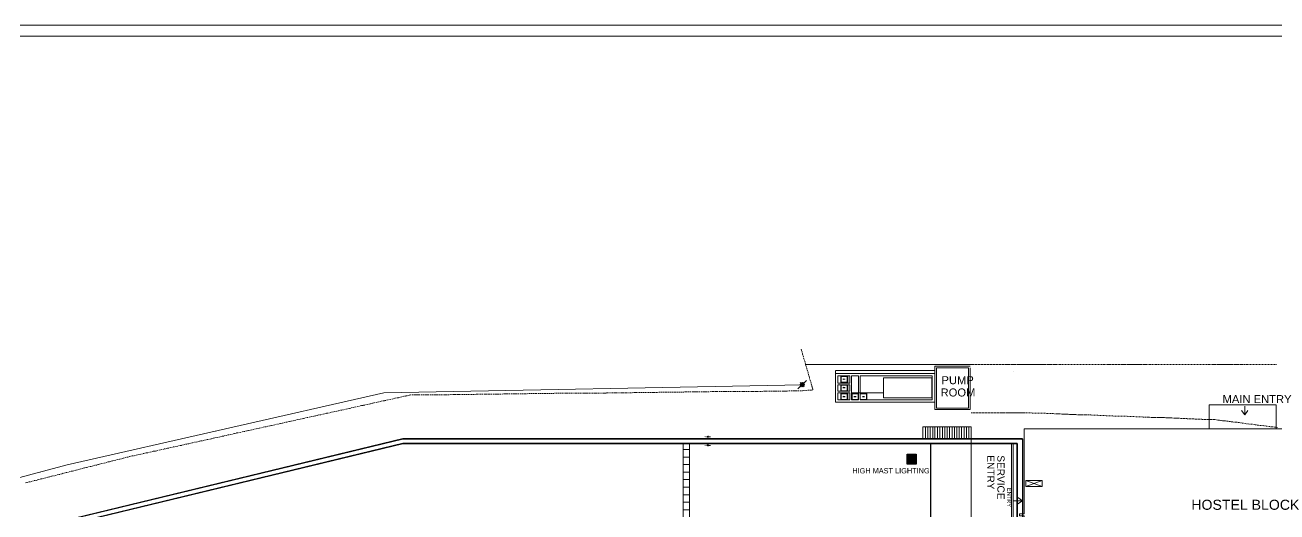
# Model space of a CAD drawing. Header units: inches. Extents: x 1969 to 240164, y 1364 to 46451.
# Drawn here: x 156676 to 172269, y 31028 to 37094 of the extents above; entities that cross this region are included whole.
import ezdxf

# ---------------------------------------------------------------- set-up
doc = ezdxf.new("R2010")
doc.units = ezdxf.units.IN
doc.header["$MEASUREMENT"] = 0
for name, color, linetype in [('PDF_0', 7, 'Continuous'), ('PDF_BH-WASTE', 7, 'Continuous'), ('PDF_BH_Soil', 7, 'Continuous'), ('PDF_BH_Waste', 7, 'Continuous'), ('PDF_BOUNDARY', 7, 'Continuous'), ('PDF_Lines', 7, 'Continuous'), ('PDF_References', 7, 'Continuous'), ('PDF_ROAD', 7, 'Continuous'), ('PDF_Symbols', 7, 'Continuous'), ('PDF_TEX', 7, 'Continuous'), ('PDF_TEXT', 7, 'Continuous'), ('PDF_TEXT2', 7, 'Continuous'), ('PDF_Wall', 7, 'Continuous')]:
    doc.layers.add(name, color=color, linetype=linetype)
doc.styles.add('PDF ArialMT', font='arial.ttf')
doc.styles.add('PDF Swiss721BT-LightExtended', font='arial.ttf')

msp = doc.modelspace()

# ---------------------------------------------------------------- hatches: boundary and pattern name
at = {"true_color": 0xf1eb1f}
h = msp.add_hatch(color=2, dxfattribs=at)
h.dxf.hatch_style = 1
h.paths.add_polyline_path([(167775, 31750), (167663, 31750), (167663, 31625), (167775, 31625)])

# ---------------------------------------------------------------- linework, layer by layer
msp.add_line((167959, 25252), (167959, 31886))
msp.add_lwpolyline([(167663, 31750), (167775, 31750), (167775, 31625), (167663, 31625)], close=True)
at = {"layer": 'PDF_0', "lineweight": 0}
for points in [[(166769, 32755), (166769, 32789)], [(166773, 32789), (167386, 32789)], [(168007, 32755), (168007, 32789), (167390, 32789)], [(167390, 32789), (167390, 32789)], [(168447, 32844), (168007, 32844), (168007, 32823), (168007, 32322), (168007, 32305), (168447, 32305), (168447, 32823)], [(168027, 32322), (168426, 32322), (168027, 32322), (168027, 32823), (168426, 32823), (168426, 32322)], [(168460, 32864), (168477, 32864)], [(168481, 32864), (168494, 32864)], [(168501, 32864), (168515, 32864)], [(168518, 32864), (168532, 32864)], [(168539, 32864), (168552, 32864)], [(168556, 32864), (168569, 32864)], [(168576, 32864), (168590, 32864)], [(168593, 32864), (168607, 32864)], [(168614, 32864), (168627, 32864)], [(168631, 32864), (168644, 32864)], [(168651, 32864), (168665, 32864)], [(168668, 32864), (168682, 32864)], [(168689, 32864), (168702, 32864)], [(168706, 32864), (168719, 32864)], [(168726, 32864), (168740, 32864)], [(168743, 32864), (168757, 32864)], [(168764, 32864), (168777, 32864)], [(168781, 32864), (168794, 32864)], [(168801, 32864), (168815, 32864)], [(168818, 32864), (168832, 32864)], [(168839, 32864), (168852, 32864)], [(168856, 32864), (168869, 32864)], [(168876, 32864), (168890, 32864)], [(168893, 32864), (168907, 32864)], [(168914, 32864), (168927, 32864)], [(168931, 32864), (168944, 32864)], [(168951, 32864), (168965, 32864)], [(168968, 32864), (168982, 32864)], [(168989, 32864), (169002, 32864)], [(168992, 32775), (168992, 32775)], [(169006, 32864), (169019, 32864)], [(169026, 32864), (169040, 32864)], [(169043, 32864), (169057, 32864)], [(169063, 32864), (169077, 32864)], [(169081, 32864), (169094, 32864)], [(169101, 32864), (169115, 32864)], [(169118, 32864), (169132, 32864)], [(169138, 32864), (169152, 32864)], [(169156, 32864), (169169, 32864)], [(169176, 32864), (169190, 32864)], [(169196, 32864), (169207, 32864)], [(169213, 32864), (169227, 32864)], [(169234, 32864), (169244, 32864)], [(169251, 32864), (169265, 32864)], [(169271, 32864), (169282, 32864)], [(169288, 32864), (169302, 32864)], [(169309, 32864), (169319, 32864)], [(169326, 32864), (169340, 32864)], [(169346, 32864), (169357, 32864)], [(169363, 32864), (169377, 32864)], [(169384, 32864), (169394, 32864)], [(169401, 32864), (169415, 32864)], [(169421, 32864), (169432, 32864)], [(169438, 32864), (169452, 32864)], [(169459, 32864), (169469, 32864)], [(169476, 32864), (169490, 32864)], [(169496, 32864), (169507, 32864)], [(169513, 32864), (169527, 32864)], [(169534, 32864), (169544, 32864)], [(169551, 32864), (169565, 32864)], [(169571, 32864), (169582, 32864)], [(169588, 32864), (169602, 32864)], [(169609, 32864), (169619, 32864)], [(169626, 32864), (169640, 32864)], [(169646, 32864), (169657, 32864)], [(169663, 32864), (169677, 32864)], [(169684, 32864), (169694, 32864)], [(169701, 32864), (169715, 32864)], [(169721, 32864), (169732, 32864)], [(169738, 32864), (169752, 32864)], [(169759, 32864), (169769, 32864)], [(169776, 32864), (169790, 32864)], [(169796, 32864), (169807, 32864)], [(169813, 32864), (169827, 32864)], [(169834, 32864), (169844, 32864)], [(169851, 32864), (169865, 32864)], [(169871, 32864), (169882, 32864)], [(169888, 32864), (169902, 32864)], [(169909, 32864), (169919, 32864)], [(169926, 32864), (169940, 32864)], [(169946, 32864), (169957, 32864)], [(169963, 32864), (169977, 32864)], [(169984, 32864), (169994, 32864)], [(170001, 32864), (170015, 32864)], [(170021, 32864), (170032, 32864)], [(170038, 32864), (170052, 32864)], [(170059, 32864), (170069, 32864)], [(170076, 32864), (170090, 32864)], [(170096, 32864), (170107, 32864)], [(170113, 32864), (170127, 32864)], [(170134, 32864), (170144, 32864)], [(170151, 32864), (170165, 32864)], [(170171, 32864), (170182, 32864)], [(170188, 32864), (170202, 32864)], [(170209, 32864), (170219, 32864)], [(170226, 32864), (170239, 32864)], [(170246, 32864), (170257, 32864)], [(170263, 32864), (170277, 32864)], [(170284, 32864), (170294, 32864)], [(170301, 32864), (170314, 32864)], [(170321, 32864), (170332, 32864)], [(170338, 32864), (170352, 32864)], [(170359, 32864), (170369, 32864)], [(170376, 32864), (170389, 32864)], [(170396, 32864), (170407, 32864)], [(170413, 32864), (170427, 32864)], [(170434, 32864), (170444, 32864)], [(170451, 32864), (170464, 32864)], [(170471, 32864), (170482, 32864)], [(170488, 32864), (170502, 32864)], [(170509, 32864), (170519, 32864)], [(170526, 32864), (170539, 32864)], [(170546, 32864), (170557, 32864)], [(170563, 32864), (170577, 32864)], [(170584, 32864), (170594, 32864)], [(170601, 32864), (170614, 32864)], [(170621, 32864), (170632, 32864)], [(170638, 32864), (170652, 32864)], [(170659, 32864), (170669, 32864)], [(170676, 32864), (170689, 32864)], [(170696, 32864), (170706, 32864)], [(170713, 32864), (170727, 32864)], [(170734, 32864), (170744, 32864)], [(170751, 32864), (170764, 32864)], [(170771, 32864), (170781, 32864)], [(170788, 32864), (170802, 32864)], [(170809, 32864), (170819, 32864)], [(170826, 32864), (170839, 32864)], [(170846, 32864), (170856, 32864)], [(170863, 32864), (170877, 32864)], [(170884, 32864), (170894, 32864)], [(170901, 32864), (170914, 32864)], [(170921, 32864), (170931, 32864)], [(170938, 32864), (170952, 32864)], [(170959, 32864), (170969, 32864)], [(170976, 32864), (170989, 32864)], [(170996, 32864), (171006, 32864)], [(171013, 32864), (171027, 32864)], [(171034, 32864), (171044, 32864)], [(171051, 32864), (171064, 32864)], [(171071, 32864), (171081, 32864)], [(171088, 32864), (171102, 32864)], [(171109, 32864), (171119, 32864)], [(171126, 32864), (171139, 32864)], [(171146, 32864), (171156, 32864)], [(171163, 32864), (171177, 32864)], [(171184, 32864), (171194, 32864)], [(171201, 32864), (171214, 32864)], [(171221, 32864), (171231, 32864)], [(171238, 32864), (171252, 32864)], [(171259, 32864), (171269, 32864)], [(171276, 32864), (171289, 32864)], [(171296, 32864), (171306, 32864)], [(171313, 32864), (171327, 32864)], [(171334, 32864), (171344, 32864)], [(171351, 32864), (171364, 32864)], [(171371, 32864), (171381, 32864)], [(171388, 32864), (171402, 32864)], [(171409, 32864), (171419, 32864)], [(171426, 32864), (171439, 32864)], [(171446, 32864), (171456, 32864)], [(171463, 32864), (171477, 32864)], [(171484, 32864), (171494, 32864)], [(171501, 32864), (171514, 32864)], [(171521, 32864), (171531, 32864)], [(171538, 32864), (171552, 32864)], [(171559, 32864), (171569, 32864)], [(171576, 32864), (171589, 32864)], [(171596, 32864), (171606, 32864)], [(171613, 32864), (171627, 32864)], [(171634, 32864), (171644, 32864)], [(171651, 32864), (171664, 32864)], [(171671, 32864), (171681, 32864)], [(171688, 32864), (171702, 32864)], [(171709, 32864), (171719, 32864)], [(171726, 32864), (171739, 32864)], [(171746, 32864), (171756, 32864)], [(171763, 32864), (171777, 32864)], [(171784, 32864), (171794, 32864)], [(171801, 32864), (171814, 32864)], [(171821, 32864), (171831, 32864)], [(171838, 32864), (171852, 32864)], [(171859, 32864), (171869, 32864)], [(171876, 32864), (171889, 32864)], [(171896, 32864), (171906, 32864)], [(171913, 32864), (171927, 32864)], [(171934, 32864), (171944, 32864)], [(171951, 32864), (171964, 32864)], [(171971, 32864), (171981, 32864)], [(171988, 32864), (172002, 32864)], [(172009, 32864), (172019, 32864)], [(172026, 32864), (172039, 32864)], [(172046, 32864), (172056, 32864)], [(172063, 32864), (172077, 32864)], [(172084, 32864), (172094, 32864)], [(172101, 32864), (172114, 32864)], [(172121, 32864), (172131, 32864)], [(172138, 32864), (172152, 32864)], [(172159, 32864), (172169, 32864)], [(172176, 32864), (172189, 32864)], [(172196, 32864), (172206, 32864)], [(172213, 32864), (172227, 32864)], [(172234, 32864), (172244, 32864)], [(172251, 32864), (172264, 32864)], [(166923, 32533), (166923, 32612), (166838, 32612), (166838, 32533)], [(166841, 32714), (166916, 32714), (166916, 32646), (166841, 32646), (166841, 32714), (166841, 32646)], [(166841, 32608), (166916, 32608), (166916, 32537), (166841, 32537), (166841, 32608), (166841, 32537)], [(166868, 32677), (166868, 32687), (166872, 32680), (166879, 32687), (166879, 32677)], [(166882, 32677), (166882, 32687)], [(166882, 32683), (166889, 32683)], [(166889, 32687), (166889, 32677)], [(168007, 32424), (168007, 32724)], [(166841, 32499), (166916, 32499), (166916, 32428), (166841, 32428), (166841, 32499), (166841, 32428)], [(166868, 32571), (166868, 32581), (166872, 32574), (166879, 32581), (166879, 32571)], [(166868, 32458), (166868, 32472), (166872, 32462), (166879, 32472), (166879, 32458)], [(166882, 32571), (166882, 32581)], [(166882, 32574), (166889, 32574)], [(166882, 32458), (166882, 32472)], [(166882, 32465), (166889, 32465)], [(166889, 32581), (166889, 32571)], [(166889, 32472), (166889, 32458)], [(167369, 32513), (166971, 32513)], [(166977, 32499), (167052, 32499), (167052, 32428), (166977, 32428), (166977, 32499), (166977, 32428)], [(167005, 32458), (167005, 32472), (167008, 32462), (167011, 32472), (167011, 32458)], [(167015, 32458), (167015, 32472)], [(167015, 32465), (167025, 32465)], [(167025, 32472), (167025, 32458)], [(167161, 32424), (167161, 32503), (167076, 32503), (167076, 32424)], [(167080, 32499), (167155, 32499), (167155, 32428), (167080, 32428), (167080, 32499), (167080, 32428)], [(167110, 32458), (167110, 32472), (167114, 32462), (167117, 32472), (167117, 32458)], [(167121, 32458), (167121, 32472)], [(167121, 32465), (167127, 32465)], [(167127, 32472), (167127, 32458)], [(167056, 32424), (166971, 32424)], [(171426, 32063), (171426, 32363), (172261, 32363), (172261, 32063)], [(168474, 32264), (168460, 32264)], [(168494, 32264), (168481, 32264)], [(168511, 32264), (168498, 32264)], [(168532, 32264), (168518, 32264)], [(168549, 32264), (168535, 32264)], [(168569, 32264), (168556, 32264)], [(168586, 32264), (168573, 32264)], [(168607, 32264), (168593, 32264)], [(168624, 32264), (168610, 32264)], [(168644, 32264), (168631, 32264)], [(168661, 32264), (168648, 32264)], [(168682, 32264), (168668, 32264)], [(168699, 32264), (168685, 32264)], [(168719, 32264), (168706, 32264)], [(168736, 32264), (168723, 32264)], [(168757, 32264), (168743, 32264)], [(168774, 32264), (168760, 32264)], [(168794, 32264), (168781, 32264)], [(168811, 32264), (168798, 32264)], [(168832, 32264), (168818, 32264)], [(168849, 32264), (168835, 32264)], [(168869, 32264), (168856, 32264)], [(168886, 32264), (168873, 32264)], [(168907, 32264), (168893, 32264)], [(168924, 32264), (168910, 32264)], [(168944, 32264), (168931, 32264)], [(168961, 32264), (168948, 32264)], [(168982, 32264), (168968, 32264)], [(168999, 32264), (168985, 32264)], [(169019, 32264), (169006, 32264)], [(169036, 32264), (169023, 32264)], [(169057, 32264), (169043, 32264)], [(169074, 32264), (169060, 32264)], [(169094, 32264), (169081, 32264)], [(169111, 32264), (169098, 32264)], [(169132, 32264), (169118, 32264)], [(159049, 32036), (159045, 32036)], [(165181, 31974), (165181, 31954)], [(165184, 31978), (165184, 31954)], [(173210, 30362), (169121, 30362), (169063, 30362), (169063, 30383), (169121, 30383), (169121, 30982), (169063, 30982), (169063, 31003), (169121, 31003), (169121, 32063), (173210, 32063)], [(165181, 31869), (165181, 31848)], [(165184, 31964), (165215, 31964)], [(165184, 31872), (165184, 31848)], [(165184, 31858), (165215, 31858)], [(169023, 31886), (169019, 31886), (169019, 31879), (169023, 31879), (169023, 31886), (169023, 31879), (169026, 31879)], [(169019, 31886), (169019, 31886)], [(169019, 31879), (169019, 31879)], [(169023, 31886), (169023, 31886)], [(169023, 31879), (169023, 31879)], [(169023, 31879), (169023, 31879)], [(169026, 31876), (169026, 31876)], [(169026, 31876), (169026, 31876)], [(169029, 31886), (169029, 31886)], [(169029, 31876), (169029, 31876)], [(169029, 31876), (169029, 31872)], [(169029, 31876), (169029, 31876)], [(169036, 31869), (169036, 31872), (169029, 31872), (169029, 31869), (169036, 31869), (169029, 31869)], [(169029, 31869), (169029, 31869)], [(169029, 31869), (169029, 31869)], [(169033, 31882), (169033, 31882)], [(169033, 31882), (169033, 31882)], [(169033, 31882), (169036, 31879)], [(169033, 31882), (169033, 31882)], [(169036, 31879), (169036, 31879)], [(169036, 31872), (169036, 31872)], [(169036, 31869), (169036, 31869)], [(169036, 31869), (169036, 31869)], [(169091, 31944), (169087, 31944), (169087, 31937), (169091, 31937), (169091, 31944), (169091, 31937), (169098, 31944), (169101, 31940), (169094, 31933), (169098, 31933), (169101, 31937), (169098, 31933), (169098, 31930)], [(169087, 31944), (169087, 31944)], [(169087, 31937), (169087, 31937)], [(169091, 31944), (169091, 31944)], [(169094, 31937), (169091, 31937), (169094, 31933), (169101, 31940), (169094, 31933)], [(169091, 31937), (169091, 31937)], [(169091, 31937), (169091, 31937)], [(169094, 31937), (169094, 31937)], [(169094, 31933), (169094, 31933)], [(169094, 31933), (169094, 31933)], [(169098, 31944), (169098, 31944)], [(169098, 31933), (169098, 31933)], [(169098, 31933), (169098, 31933)], [(169104, 31927), (169104, 31930), (169098, 31930), (169098, 31927), (169104, 31927), (169098, 31927)], [(169098, 31927), (169098, 31927)], [(169098, 31927), (169098, 31927)], [(169101, 31940), (169101, 31940)], [(169101, 31940), (169101, 31940)], [(169101, 31940), (169101, 31937)], [(169101, 31940), (169101, 31940)], [(169101, 31937), (169101, 31937)], [(169104, 31930), (169104, 31930)], [(169104, 31927), (169104, 31927)], [(169104, 31927), (169104, 31927)], [(164874, 31807), (164953, 31807)], [(164874, 31712), (164953, 31712)], [(156864, 31524), (156860, 31524)], [(164874, 31620), (164953, 31620)], [(164874, 31524), (164953, 31524)], [(164874, 31432), (164953, 31432)], [(169142, 31344), (169343, 31419)], [(169142, 31419), (169343, 31344)], [(164874, 31337), (164953, 31337)], [(164874, 31242), (164953, 31242)], [(164874, 31149), (164953, 31149)], [(164874, 31054), (164953, 31054)]]:
    msp.add_lwpolyline(points, dxfattribs=at)
for points in [[(168007, 32394), (168007, 32755), (166769, 32755), (166769, 32394)], [(168007, 32789), (168007, 32789), (168007, 32789)], [(166800, 32724), (166800, 32632), (166950, 32632), (166950, 32724), (166926, 32724)], [(166950, 32533), (166950, 32612), (166800, 32612), (166800, 32533)], [(166838, 32639), (166923, 32639), (166923, 32721), (166838, 32721)], [(167056, 32424), (167056, 32724), (166971, 32724), (166971, 32424), (166971, 32503), (167056, 32503)], [(167976, 32424), (167976, 32724), (167076, 32724), (167976, 32724), (167076, 32724), (167076, 32472), (167076, 32424)], [(167369, 32697), (167969, 32697), (167969, 32448), (167369, 32448)], [(166950, 32424), (166800, 32424), (166800, 32513), (166950, 32513)], [(166838, 32424), (166923, 32424), (166923, 32503), (166838, 32503)], [(169138, 32264), (169132, 32264)], [(169159, 32264), (169145, 32264)], [(169176, 32264), (169166, 32264)], [(169196, 32264), (169183, 32264)], [(169213, 32264), (169203, 32264)], [(169234, 32261), (169220, 32261)], [(169251, 32261), (169241, 32261)], [(169271, 32261), (169258, 32261)], [(169288, 32261), (169278, 32261)], [(169309, 32261), (169295, 32261)], [(169326, 32257), (169316, 32257)], [(169346, 32257), (169333, 32257)], [(169363, 32257), (169353, 32257)], [(169384, 32257), (169370, 32257)], [(169401, 32254), (169391, 32257)], [(169421, 32254), (169408, 32254)], [(169438, 32254), (169428, 32254)], [(169459, 32254), (169445, 32254)], [(169476, 32254), (169466, 32254)], [(169496, 32251), (169483, 32254)], [(169513, 32251), (169503, 32251)], [(169534, 32251), (169520, 32251)], [(169551, 32251), (169541, 32251)], [(169571, 32251), (169558, 32251)], [(169588, 32247), (169578, 32251)], [(169609, 32247), (169595, 32247)], [(169626, 32247), (169616, 32247)], [(169646, 32247), (169633, 32247)], [(169663, 32247), (169653, 32247)], [(169684, 32244), (169670, 32247)], [(169701, 32244), (169691, 32244)], [(169721, 32244), (169708, 32244)], [(169738, 32244), (169728, 32244)], [(169759, 32244), (169745, 32244)], [(169776, 32240), (169766, 32244)], [(169796, 32240), (169783, 32240)], [(169813, 32240), (169803, 32240)], [(169834, 32240), (169820, 32240)], [(169851, 32240), (169841, 32240)], [(169871, 32237), (169858, 32240)], [(169888, 32237), (169878, 32237)], [(169909, 32237), (169895, 32237)], [(169926, 32237), (169916, 32237)], [(169946, 32237), (169933, 32237)], [(169963, 32233), (169953, 32237)], [(169984, 32233), (169970, 32233)], [(170001, 32233), (169991, 32233)], [(170021, 32233), (170008, 32233)], [(170038, 32233), (170028, 32233)], [(170059, 32230), (170045, 32230)], [(170076, 32230), (170066, 32230)], [(170096, 32230), (170083, 32230)], [(170113, 32230), (170103, 32230)], [(170134, 32230), (170120, 32230)], [(170151, 32227), (170141, 32227)], [(170171, 32227), (170158, 32227)], [(170188, 32227), (170178, 32227)], [(170209, 32227), (170195, 32227)], [(170226, 32227), (170216, 32227)], [(170246, 32223), (170233, 32223)], [(170263, 32223), (170253, 32223)], [(170284, 32223), (170270, 32223)], [(170301, 32223), (170291, 32223)], [(170321, 32223), (170308, 32223)], [(170338, 32220), (170328, 32220)], [(170359, 32220), (170345, 32220)], [(170376, 32220), (170366, 32220)], [(170396, 32220), (170383, 32220)], [(170413, 32216), (170403, 32220)], [(170434, 32216), (170420, 32216)], [(170451, 32216), (170441, 32216)], [(170471, 32216), (170458, 32216)], [(170488, 32216), (170478, 32216)], [(170509, 32213), (170495, 32216)], [(170526, 32213), (170516, 32213)], [(170546, 32213), (170533, 32213)], [(170563, 32213), (170553, 32213)], [(170584, 32213), (170570, 32213)], [(170601, 32210), (170591, 32213)], [(170621, 32210), (170608, 32210)], [(170638, 32210), (170628, 32210)], [(170659, 32210), (170645, 32210)], [(170676, 32210), (170666, 32210)], [(170696, 32206), (170683, 32210)], [(170713, 32206), (170703, 32206)], [(170734, 32206), (170720, 32206)], [(170751, 32206), (170741, 32206)], [(170771, 32206), (170758, 32206)], [(170788, 32203), (170778, 32206)], [(170809, 32203), (170795, 32203)], [(170826, 32203), (170812, 32203)], [(170846, 32203), (170833, 32203)], [(170863, 32203), (170850, 32203)], [(170884, 32199), (170870, 32203)], [(170901, 32199), (170887, 32199)], [(170921, 32199), (170908, 32199)], [(170938, 32199), (170925, 32199)], [(170959, 32199), (170945, 32199)], [(170976, 32196), (170962, 32199)], [(170996, 32196), (170983, 32196)], [(171013, 32196), (171000, 32196)], [(171034, 32196), (171020, 32196)], [(171051, 32196), (171037, 32196)], [(171071, 32193), (171058, 32196)], [(171088, 32193), (171075, 32193)], [(171109, 32193), (171095, 32193)], [(171126, 32193), (171112, 32193)], [(171146, 32193), (171133, 32193)], [(171163, 32189), (171150, 32189)], [(171184, 32189), (171170, 32189)], [(171201, 32189), (171187, 32189)], [(171221, 32189), (171208, 32189)], [(171238, 32189), (171225, 32189)], [(171259, 32186), (171245, 32186)], [(171276, 32186), (171262, 32186)], [(171296, 32186), (171283, 32186)], [(171313, 32186), (171300, 32186)], [(171334, 32186), (171320, 32186)], [(171351, 32182), (171337, 32182)], [(171371, 32182), (171358, 32182)], [(171388, 32182), (171375, 32182)], [(171409, 32182), (171395, 32182)], [(171426, 32179), (171412, 32182)], [(171446, 32179), (171433, 32179)], [(171463, 32179), (171450, 32179)], [(171484, 32179), (171470, 32179)], [(171514, 32176), (171497, 32179), (171487, 32179), (171497, 32179)], [(171531, 32172), (171521, 32176)], [(171552, 32172), (171538, 32172)], [(171569, 32169), (171555, 32172)], [(171589, 32165), (171576, 32169)], [(171606, 32165), (171593, 32165)], [(171623, 32162), (171613, 32165)], [(171644, 32158), (171630, 32162)], [(171661, 32158), (171651, 32158)], [(171681, 32155), (171668, 32155)], [(171698, 32152), (171688, 32155)], [(171719, 32152), (171705, 32152)], [(171736, 32148), (171726, 32148)], [(171756, 32145), (171743, 32148)], [(171773, 32145), (171760, 32145)], [(171794, 32141), (171780, 32141)], [(171811, 32138), (171797, 32141)], [(171828, 32138), (171818, 32138)], [(171848, 32135), (171835, 32135)], [(171865, 32131), (171855, 32135)], [(171886, 32128), (171872, 32131)], [(171903, 32128), (171893, 32128)], [(171923, 32124), (171910, 32128)], [(171940, 32121), (171930, 32124)], [(171961, 32121), (171947, 32121)], [(171978, 32118), (171968, 32121)], [(171998, 32114), (171985, 32118)], [(172015, 32114), (172002, 32114)], [(172036, 32111), (172022, 32111)], [(172053, 32107), (172039, 32111)], [(172070, 32107), (172060, 32107)], [(172090, 32104), (172077, 32104)], [(172107, 32101), (172097, 32104)], [(172128, 32101), (172114, 32101)], [(172145, 32097), (172135, 32097)], [(172165, 32094), (172152, 32097)], [(172182, 32094), (172172, 32094)], [(172203, 32090), (172189, 32090)], [(172220, 32087), (172206, 32090)], [(172240, 32083), (172227, 32087)], [(172257, 32083), (172244, 32083)], [(172275, 32080), (172264, 32083)], [(164874, 25252), (164953, 25252), (164953, 31879), (164874, 31879)], [(169029, 31876), (169026, 31876), (169033, 31882), (169029, 31886), (169026, 31879), (169026, 31876), (169033, 31882), (169026, 31876)], [(169036, 31879), (169029, 31876)], [(169343, 31344), (169142, 31344), (169142, 31419), (169343, 31419)]]:
    msp.add_lwpolyline(points, close=True, dxfattribs=at)
for centre, radius, start, end in [((169024, 31881), 5.12, 39.0055, 92.5654), ((169031, 31877), 5.1, 353.8825, 47.5687), ((169092, 31939), 5.12, 39.0055, 92.5654), ((169099, 31935), 5.1, 353.8825, 47.5687)]:
    msp.add_arc(centre, radius, start, end, dxfattribs=at)
at = {"layer": 'PDF_0', "transparency": 33554559}
for points in [[(166773, 32789), (166769, 32789), (166769, 32789)], [(165137, 31964), (165147, 31968), (165147, 31961)], [(165150, 31968), (165150, 31961), (165164, 31971)], [(165150, 31961), (165164, 31971), (165164, 31957)], [(165167, 31971), (165167, 31957), (165178, 31974)], [(165167, 31957), (165178, 31974), (165178, 31954)], [(165137, 31858), (165147, 31862), (165147, 31855)], [(165150, 31862), (165150, 31855), (165164, 31865)], [(165150, 31855), (165164, 31865), (165164, 31852)], [(165167, 31865), (165167, 31852), (165178, 31869)], [(165167, 31852), (165178, 31869), (165178, 31848)]]:
    msp.add_solid(points, dxfattribs=at)
at = {"layer": 'PDF_BH-WASTE', "lineweight": 0}
for points in [[(169023, 31886), (161380, 31886), (154853, 30305)], [(169019, 31879), (161380, 31879), (154853, 30299)], [(169029, 27519), (169029, 31869)], [(169036, 27519), (169036, 31869)]]:
    msp.add_lwpolyline(points, dxfattribs=at)
at = {"layer": 'PDF_BH_Soil', "lineweight": 0}
for points in [[(169087, 31944), (161380, 31944), (154853, 30363)], [(169087, 31937), (161380, 31937), (154853, 30357)], [(169098, 26578), (169098, 31869)], [(169104, 26578), (169104, 31927)]]:
    msp.add_lwpolyline(points, dxfattribs=at)
at = {"layer": 'PDF_BH_Waste', "lineweight": 0}
for points in [[(148371, 11732), (184240, 11732), (184240, 37094), (148371, 37094)], [(148511, 11872), (184100, 11872), (184100, 36954), (148511, 36954)]]:
    msp.add_lwpolyline(points, close=True, dxfattribs=at)
for points in [[(168460, 32864), (166398, 32864)], [(168460, 31937), (168460, 32087), (167860, 32087), (167860, 31937)], [(167891, 31937), (167891, 32087)], [(167922, 31937), (167922, 32087)], [(167952, 31937), (167952, 32087)], [(167983, 31937), (167983, 32087)], [(168010, 31937), (168010, 32087)], [(168041, 31937), (168041, 32087)], [(168072, 31937), (168072, 32087)], [(168102, 31937), (168102, 32087)], [(168133, 31937), (168133, 32087)], [(168160, 31937), (168160, 32087)], [(168191, 31937), (168191, 32087)], [(168222, 31937), (168222, 32087)], [(168252, 31937), (168252, 32087)], [(168283, 31937), (168283, 32087)], [(168310, 31937), (168310, 32087)], [(168341, 31937), (168341, 32087)], [(168372, 31937), (168372, 32087)], [(168402, 31937), (168402, 32087)], [(168433, 31937), (168433, 32087)], [(168453, 25391), (168460, 31944)], [(168460, 31937), (168460, 31937)], [(169098, 31869), (169098, 31927)]]:
    msp.add_lwpolyline(points, dxfattribs=at)
at = {"layer": 'PDF_BOUNDARY', "lineweight": 0}
msp.add_lwpolyline([(154853, 30987), (157201, 31616), (161145, 32513), (166354, 32612)], dxfattribs=at)
at = {"layer": 'PDF_Lines', "lineweight": 0}
msp.add_lwpolyline([(166330, 32612), (166377, 32612), (166354, 32639), (166354, 32588)], close=True, dxfattribs=at)
for points in [[(166330, 32612), (166354, 32639)], [(166330, 32588), (166377, 32639)], [(166330, 32639), (166381, 32588)], [(166377, 32612), (166354, 32588)]]:
    msp.add_lwpolyline(points, dxfattribs=at)
for centre, start, end in [((166344, 32615), 90.1238, 270.1239), ((166357, 32628), 0.1238, 180.1239), ((166357, 32605), 180.1238, 0.1239), ((166371, 32615), 270.1238, 90.1239)]:
    msp.add_arc(centre, 11.9, start, end, dxfattribs=at)
at = {"layer": 'PDF_References', "transparency": 33554559}
msp.add_solid([(164942, 32516), (164942, 32513), (164942, 32513)], dxfattribs=at)
at = {"layer": 'PDF_ROAD', "lineweight": 0}
msp.add_lwpolyline([(166354, 32612), (166377, 32612)], dxfattribs=at)
at = {"layer": 'PDF_Symbols', "lineweight": 0}
msp.add_lwpolyline([(166302, 32561), (166408, 32666)], dxfattribs=at)
at = {"layer": 'PDF_TEX', "lineweight": 0}
for points in [[(164874, 25252), (164874, 31879)], [(164953, 22553), (164953, 31879)]]:
    msp.add_lwpolyline(points, dxfattribs=at)
at = {"layer": 'PDF_TEXT2', "lineweight": 0}
for points in [[(166347, 33045), (166343, 33055)], [(166354, 33024), (166347, 33038)], [(166360, 33000), (166354, 33014)], [(166364, 32980), (166360, 32994)], [(166371, 32960), (166367, 32973)], [(166377, 32936), (166374, 32949)], [(166384, 32915), (166381, 32929)], [(166391, 32895), (166388, 32908)], [(166398, 32871), (166391, 32885)], [(166401, 32850), (166398, 32864)], [(166408, 32827), (166405, 32844)], [(166415, 32806), (166412, 32820)], [(166422, 32786), (166418, 32799)], [(166429, 32762), (166425, 32779)], [(166435, 32741), (166429, 32755)], [(166442, 32721), (166435, 32735)], [(166446, 32697), (166442, 32714)], [(166452, 32677), (166449, 32690)], [(166459, 32656), (166456, 32670)], [(166466, 32632), (166463, 32649)], [(166473, 32612), (166469, 32625)], [(166480, 32591), (166473, 32605)], [(161223, 32431), (161237, 32435)], [(161247, 32435), (161261, 32438)], [(161268, 32441), (161281, 32445)], [(161288, 32445), (161305, 32448)], [(161312, 32448), (161326, 32452)], [(161333, 32455), (161350, 32458)], [(161356, 32458), (161370, 32462)], [(161377, 32465), (161394, 32469)], [(161401, 32469), (161414, 32472)], [(161421, 32475), (161435, 32475)], [(161445, 32479), (161459, 32482)], [(161465, 32482), (161476, 32486), (161483, 32486)], [(161493, 32486), (161506, 32486)], [(161513, 32486), (161530, 32486)], [(161537, 32486), (161551, 32486)], [(161558, 32486), (161575, 32486)], [(161581, 32486), (161595, 32486)], [(161605, 32486), (161619, 32486)], [(161626, 32486), (161643, 32486)], [(161650, 32489), (161663, 32489)], [(161670, 32489), (161687, 32489)], [(161694, 32489), (161707, 32489)], [(161718, 32489), (161731, 32489)], [(161738, 32489), (161755, 32489)], [(161762, 32489), (161776, 32489)], [(161782, 32489), (161800, 32489)], [(161806, 32489), (161820, 32489)], [(161830, 32489), (161844, 32489)], [(161851, 32489), (161868, 32489)], [(161875, 32489), (161888, 32489)], [(161895, 32489), (161912, 32489)], [(161919, 32489), (161932, 32489)], [(161943, 32489), (161956, 32489)], [(161963, 32489), (161980, 32493)], [(161987, 32493), (162001, 32493)], [(162007, 32493), (162025, 32493)], [(162031, 32493), (162045, 32493)], [(162055, 32493), (162069, 32493)], [(162076, 32493), (162093, 32493)], [(162099, 32493), (162113, 32493)], [(162120, 32493), (162137, 32493)], [(162144, 32493), (162157, 32493)], [(162168, 32493), (162181, 32493)], [(162188, 32493), (162205, 32493)], [(162212, 32493), (162226, 32493)], [(162232, 32493), (162249, 32493)], [(162256, 32493), (162270, 32493)], [(162280, 32493), (162294, 32496)], [(162301, 32496), (162318, 32496)], [(162324, 32496), (162338, 32496)], [(162345, 32496), (162362, 32496)], [(162369, 32496), (162382, 32496)], [(162393, 32496), (162406, 32496)], [(162413, 32496), (162430, 32496)], [(162437, 32496), (162451, 32496)], [(162457, 32496), (162474, 32496)], [(162481, 32496), (162495, 32496)], [(162505, 32496), (162519, 32496)], [(162526, 32496), (162543, 32496)], [(162549, 32496), (162563, 32496)], [(162570, 32496), (162587, 32496)], [(162594, 32496), (162607, 32496)], [(162618, 32496), (162631, 32499)], [(162638, 32499), (162655, 32499)], [(162662, 32499), (162676, 32499)], [(162682, 32499), (162699, 32499)], [(162706, 32499), (162720, 32499)], [(162730, 32499), (162744, 32499)], [(162751, 32499), (162768, 32499)], [(162774, 32499), (162788, 32499)], [(162795, 32499), (162812, 32499)], [(162819, 32499), (162832, 32499)], [(162843, 32499), (162856, 32499)], [(162863, 32499), (162880, 32499)], [(162887, 32499), (162901, 32499)], [(162907, 32499), (162924, 32499)], [(162931, 32499), (162945, 32503)], [(162955, 32503), (162969, 32503)], [(162976, 32503), (162993, 32503)], [(162999, 32503), (163013, 32503)], [(163020, 32503), (163037, 32503)], [(163044, 32503), (163057, 32503)], [(163068, 32503), (163081, 32503)], [(163088, 32503), (163105, 32503)], [(163112, 32503), (163126, 32503)], [(163132, 32503), (163149, 32503)], [(163156, 32503), (163170, 32503)], [(163180, 32503), (163194, 32503)], [(163201, 32503), (163218, 32503)], [(163224, 32503), (163238, 32503)], [(163245, 32503), (163262, 32503)], [(163269, 32506), (163282, 32506)], [(163293, 32506), (163306, 32506)], [(163313, 32506), (163330, 32506)], [(163337, 32506), (163350, 32506)], [(163357, 32506), (163374, 32506)], [(163381, 32506), (163395, 32506)], [(163405, 32506), (163419, 32506)], [(163425, 32506), (163443, 32506)], [(163449, 32506), (163463, 32506)], [(163470, 32506), (163487, 32506)], [(163494, 32506), (163507, 32506)], [(163518, 32506), (163531, 32506)], [(163538, 32506), (163555, 32506)], [(163562, 32506), (163575, 32506)], [(163582, 32506), (163599, 32510)], [(163606, 32510), (163620, 32510)], [(163630, 32510), (163644, 32510)], [(163650, 32510), (163668, 32510)], [(163674, 32510), (163688, 32510)], [(163695, 32510), (163712, 32510)], [(163719, 32510), (163732, 32510)], [(163742, 32510), (163756, 32510)], [(163763, 32510), (163780, 32510)], [(163787, 32510), (163800, 32510)], [(163807, 32510), (163824, 32510)], [(163831, 32510), (163845, 32510)], [(163855, 32510), (163869, 32510)], [(163875, 32510), (163892, 32510)], [(163899, 32510), (163913, 32510)], [(163920, 32513), (163937, 32513)], [(163944, 32513), (163957, 32513)], [(163967, 32513), (163981, 32513)], [(163988, 32513), (164005, 32513)], [(164012, 32513), (164025, 32513)], [(164032, 32513), (164049, 32513)], [(164056, 32513), (164070, 32513)], [(164080, 32513), (164094, 32513)], [(164100, 32513), (164117, 32513)], [(164124, 32513), (164138, 32513)], [(164145, 32513), (164162, 32513)], [(164169, 32513), (164182, 32513)], [(164192, 32513), (164206, 32513)], [(164213, 32513), (164230, 32513)], [(164237, 32513), (164250, 32516)], [(164257, 32516), (164274, 32516)], [(164281, 32516), (164295, 32516)], [(164305, 32516), (164319, 32516)], [(164325, 32516), (164342, 32516)], [(164349, 32516), (164363, 32516)], [(164370, 32516), (164387, 32516)], [(164394, 32516), (164407, 32516)], [(164417, 32516), (164431, 32516)], [(164438, 32516), (164455, 32516)], [(164462, 32516), (164475, 32516)], [(164482, 32516), (164499, 32516)], [(164506, 32516), (164520, 32516)], [(164530, 32516), (164544, 32516)], [(164550, 32516), (164567, 32520)], [(164574, 32520), (164588, 32520)], [(164595, 32520), (164612, 32520)], [(164619, 32520), (164632, 32520)], [(164642, 32520), (164656, 32520)], [(164663, 32520), (164680, 32520)], [(164687, 32520), (164700, 32520)], [(164707, 32520), (164724, 32520)], [(164731, 32520), (164745, 32520)], [(164755, 32520), (164769, 32520)], [(164775, 32520), (164792, 32520)], [(164799, 32520), (164813, 32520)], [(164820, 32520), (164837, 32520)], [(164844, 32520), (164857, 32520)], [(164867, 32520), (164881, 32520)], [(164888, 32523), (164905, 32523)], [(164912, 32523), (164925, 32523)], [(164932, 32523), (164949, 32523)], [(164956, 32523), (164970, 32523)], [(164980, 32523), (164993, 32523)], [(165000, 32523), (165017, 32523)], [(165024, 32523), (165038, 32523)], [(165045, 32523), (165062, 32523)], [(165068, 32523), (165082, 32523)], [(165092, 32523), (165106, 32523)], [(165113, 32523), (165130, 32523)], [(165137, 32523), (165150, 32523)], [(165157, 32523), (165174, 32523)], [(165181, 32523), (165195, 32523)], [(165205, 32523), (165218, 32527)], [(165225, 32527), (165242, 32527)], [(165249, 32527), (165263, 32527)], [(165270, 32527), (165287, 32527)], [(165293, 32527), (165307, 32527)], [(165317, 32527), (165331, 32527)], [(165338, 32527), (165355, 32527)], [(165362, 32527), (165375, 32527)], [(165382, 32527), (165399, 32527)], [(165406, 32527), (165420, 32527)], [(165430, 32527), (165443, 32527)], [(165450, 32527), (165467, 32527)], [(165474, 32527), (165488, 32527)], [(165495, 32527), (165512, 32527)], [(165518, 32527), (165532, 32527)], [(165542, 32530), (165556, 32530)], [(165563, 32530), (165580, 32530)], [(165587, 32530), (165600, 32530)], [(165607, 32530), (165624, 32530)], [(165631, 32530), (165645, 32530)], [(165655, 32530), (165668, 32530)], [(165675, 32530), (165692, 32530)], [(165699, 32530), (165713, 32530)], [(165720, 32530), (165737, 32530)], [(165743, 32530), (165757, 32530)], [(165767, 32530), (165781, 32530)], [(165788, 32530), (165805, 32530)], [(165812, 32530), (165825, 32530)], [(165832, 32530), (165849, 32530)], [(165856, 32530), (165870, 32533)], [(165880, 32533), (165893, 32533)], [(165900, 32533), (165917, 32533)], [(165924, 32533), (165938, 32533)], [(165945, 32533), (165962, 32533)], [(165968, 32533), (165982, 32533)], [(165992, 32533), (166006, 32533)], [(166013, 32533), (166030, 32533)], [(166037, 32533), (166050, 32533)], [(166057, 32533), (166074, 32533)], [(166081, 32533), (166095, 32533)], [(166105, 32533), (166118, 32533)], [(166125, 32533), (166142, 32533)], [(166149, 32533), (166163, 32533)], [(166169, 32533), (166187, 32537)], [(166193, 32537), (166207, 32537)], [(166217, 32537), (166231, 32537)], [(166238, 32537), (166255, 32537)], [(166262, 32537), (166275, 32537)], [(166282, 32537), (166299, 32537)], [(166306, 32537), (166319, 32537)], [(166330, 32537), (166343, 32537)], [(166350, 32537), (166360, 32537), (166377, 32540)], [(166384, 32540), (166398, 32540)], [(166405, 32540), (166422, 32544)], [(166429, 32544), (166442, 32544)], [(166452, 32547), (166466, 32547)], [(166473, 32547), (166490, 32550), (166487, 32561)], [(166483, 32568), (166480, 32585)], [(160542, 32281), (160559, 32285)], [(160566, 32285), (160579, 32288)], [(160586, 32291), (160600, 32295)], [(160610, 32295), (160624, 32298)], [(160630, 32302), (160644, 32302)], [(160654, 32305), (160668, 32308)], [(160675, 32308), (160688, 32312)], [(160695, 32315), (160712, 32319)], [(160719, 32319), (160733, 32322)], [(160739, 32325), (160756, 32329)], [(160763, 32329), (160777, 32332)], [(160784, 32332), (160797, 32336)], [(160808, 32339), (160821, 32343)], [(160828, 32343), (160842, 32346)], [(160852, 32349), (160866, 32353)], [(160872, 32353), (160886, 32356)], [(160893, 32360), (160910, 32360)], [(160917, 32363), (160930, 32366)], [(160937, 32366), (160954, 32370)], [(160961, 32373), (160975, 32377)], [(160981, 32377), (160998, 32380)], [(161005, 32383), (161019, 32387)], [(161026, 32387), (161039, 32390)], [(161050, 32390), (161063, 32394)], [(161070, 32397), (161084, 32400)], [(161091, 32400), (161108, 32404)], [(161114, 32407), (161128, 32411)], [(161135, 32411), (161152, 32414)], [(161159, 32418), (161172, 32418)], [(161179, 32421), (161196, 32424)], [(161203, 32424), (161217, 32428)], [(159819, 32121), (159833, 32124)], [(159840, 32128), (159853, 32131)], [(159860, 32131), (159877, 32135)], [(159884, 32135), (159897, 32138)], [(159904, 32141), (159921, 32145)], [(159928, 32145), (159942, 32148)], [(159949, 32152), (159966, 32155)], [(159972, 32155), (159986, 32158)], [(159993, 32158), (160007, 32162)], [(160017, 32165), (160030, 32169)], [(160037, 32169), (160051, 32172)], [(160058, 32176), (160075, 32179)], [(160082, 32179), (160095, 32182)], [(160102, 32186), (160119, 32189)], [(160126, 32189), (160139, 32193)], [(160146, 32193), (160163, 32196)], [(160170, 32199), (160184, 32203)], [(160191, 32203), (160204, 32206)], [(160214, 32210), (160228, 32213)], [(160235, 32213), (160249, 32216)], [(160255, 32216), (160272, 32220)], [(160279, 32223), (160293, 32227)], [(160300, 32227), (160317, 32230)], [(160324, 32233), (160337, 32237)], [(160344, 32237), (160361, 32240)], [(160368, 32244), (160382, 32247)], [(160388, 32247), (160402, 32251)], [(160412, 32251), (160426, 32254)], [(160433, 32257), (160446, 32261)], [(160456, 32261), (160470, 32264)], [(160477, 32268), (160491, 32271)], [(160497, 32271), (160514, 32274)], [(160521, 32274), (160535, 32278)], [(159113, 31968), (159131, 31971)], [(159137, 31971), (159151, 31974)], [(159158, 31978), (159171, 31981)], [(159182, 31981), (159195, 31985)], [(159202, 31988), (159216, 31988)], [(159223, 31991), (159240, 31995)], [(159246, 31995), (159260, 31998)], [(159267, 32002), (159284, 32005)], [(159291, 32005), (159304, 32008)], [(159311, 32012), (159328, 32015)], [(159335, 32015), (159349, 32019)], [(159355, 32019), (159369, 32022)], [(159379, 32026), (159393, 32029)], [(159400, 32029), (159413, 32032)], [(159424, 32036), (159437, 32039)], [(159444, 32039), (159458, 32043)], [(159465, 32043), (159482, 32046)], [(159488, 32049), (159502, 32053)], [(159509, 32053), (159526, 32056)], [(159533, 32060), (159546, 32063)], [(159553, 32063), (159567, 32066)], [(159577, 32070), (159591, 32073)], [(159598, 32073), (159611, 32077)], [(159621, 32077), (159635, 32080)], [(159642, 32083), (159655, 32087)], [(159662, 32087), (159679, 32090)], [(159686, 32094), (159700, 32097)], [(159707, 32097), (159724, 32101)], [(159730, 32101), (159744, 32104)], [(159751, 32107), (159768, 32111)], [(159775, 32111), (159788, 32114)], [(159795, 32118), (159809, 32121)], [(158391, 31807), (158404, 31811)], [(158411, 31814), (158425, 31814)], [(158432, 31818), (158449, 31821)], [(158456, 31821), (158469, 31824)], [(158476, 31828), (158493, 31831)], [(158500, 31831), (158514, 31835)], [(158520, 31838), (158534, 31841)], [(158544, 31841), (158558, 31845)], [(158565, 31845), (158578, 31848)], [(158589, 31852), (158602, 31855)], [(158609, 31855), (158623, 31858)], [(158629, 31862), (158646, 31865)], [(158653, 31865), (158667, 31869)], [(158674, 31872), (158691, 31872)], [(158698, 31876), (158711, 31879)], [(158718, 31879), (158735, 31882)], [(158742, 31886), (158756, 31889)], [(158762, 31889), (158776, 31893)], [(158786, 31896), (158800, 31899)], [(158807, 31899), (158820, 31903)], [(158827, 31903), (158844, 31906)], [(158851, 31910), (158865, 31913)], [(158871, 31913), (158888, 31916)], [(158895, 31920), (158909, 31923)], [(158916, 31923), (158933, 31927)], [(158940, 31930), (158953, 31930)], [(158960, 31933), (158974, 31937)], [(158984, 31937), (158998, 31940)], [(159004, 31944), (159018, 31947)], [(159025, 31947), (159042, 31951)], [(159049, 31954), (159062, 31957)], [(159069, 31957), (159086, 31961)], [(159093, 31961), (159107, 31964)], [(157730, 31654), (157743, 31657)], [(157750, 31661), (157764, 31664)], [(157770, 31664), (157787, 31668)], [(157794, 31671), (157808, 31674)], [(157815, 31678), (157832, 31681)], [(157839, 31681), (157852, 31685)], [(157859, 31688), (157873, 31691)], [(157880, 31691), (157897, 31698)], [(157903, 31698), (157917, 31702)], [(157924, 31705), (157941, 31709)], [(157948, 31709), (157961, 31712)], [(157968, 31715), (157978, 31719), (157985, 31719)], [(157992, 31722), (158009, 31726)], [(158016, 31726), (158029, 31729)], [(158036, 31729), (158053, 31732)], [(158060, 31736), (158074, 31739)], [(158081, 31739), (158098, 31743)], [(158104, 31746), (158118, 31749)], [(158125, 31749), (158139, 31753)], [(158149, 31756), (158162, 31756)], [(158169, 31760), (158183, 31763)], [(158190, 31763), (158207, 31766)], [(158214, 31770), (158227, 31773)], [(158234, 31773), (158251, 31777)], [(158258, 31780), (158272, 31784)], [(158278, 31784), (158295, 31787)], [(158302, 31787), (158316, 31790)], [(158323, 31794), (158336, 31797)], [(158347, 31797), (158360, 31801)], [(158367, 31804), (158381, 31807)], [(157116, 31501), (157133, 31504)], [(157140, 31504), (157153, 31511)], [(157160, 31511), (157177, 31514)], [(157184, 31518), (157198, 31521)], [(157205, 31521), (157218, 31524)], [(157225, 31528), (157242, 31531)], [(157249, 31535), (157263, 31538)], [(157269, 31538), (157286, 31541)], [(157293, 31545), (157307, 31548)], [(157314, 31548), (157327, 31552)], [(157334, 31555), (157351, 31559)], [(157358, 31562), (157372, 31565)], [(157378, 31565), (157395, 31569)], [(157402, 31572), (157416, 31576)], [(157423, 31576), (157436, 31582)], [(157443, 31582), (157460, 31586)], [(157467, 31589), (157481, 31593)], [(157488, 31593), (157505, 31596)], [(157511, 31599), (157525, 31603)], [(157532, 31606), (157545, 31610)], [(157552, 31610), (157569, 31613)], [(157576, 31616), (157590, 31620)], [(157597, 31620), (157614, 31627)], [(157620, 31627), (157634, 31630)], [(157641, 31634), (157655, 31637)], [(157661, 31637), (157678, 31640)], [(157685, 31644), (157699, 31647)], [(157706, 31651), (157723, 31654)], [(156680, 31392), (156697, 31395)], [(156704, 31395), (156717, 31398)], [(156724, 31402), (156741, 31405)], [(156748, 31405), (156761, 31409)], [(156768, 31412), (156782, 31415)], [(156789, 31419), (156806, 31422)], [(156813, 31422), (156826, 31426)], [(156833, 31429), (156850, 31432)], [(156857, 31432), (156871, 31439)], [(156877, 31439), (156891, 31443)], [(156898, 31446), (156915, 31449)], [(156922, 31449), (156935, 31453)], [(156942, 31456), (156959, 31460)], [(156966, 31463), (156980, 31466)], [(156986, 31466), (157000, 31470)], [(157007, 31473), (157024, 31477)], [(157031, 31477), (157044, 31480)], [(157051, 31484), (157068, 31487)], [(157075, 31490), (157089, 31494)], [(157096, 31494), (157109, 31497)]]:
    msp.add_lwpolyline(points, dxfattribs=at)
at = {"layer": 'PDF_Wall', "lineweight": 0}
for points in [[(171869, 32237), (171828, 32291)], [(171869, 32346), (171869, 32237), (171906, 32291)], [(168982, 31879), (168982, 25222), (168961, 25222), (168961, 31879)], [(168985, 31167), (169098, 31167), (169040, 31207)], [(169098, 31167), (169040, 31129)]]:
    msp.add_lwpolyline(points, dxfattribs=at)

# ---------------------------------------------------------------- texts
at = {"layer": 'PDF_TEXT', "attachment_point": 4}
for s, insert, char_height, style in [('PUMP', (168091, 32669), 99.7, 'PDF Swiss721BT-LightExtended'), ('ROOM', (168080, 32516), 99.7, 'PDF Swiss721BT-LightExtended'), ('MAIN ENTRY', (171592, 32434), 99.7, 'PDF Swiss721BT-LightExtended'), ('HIGH MAST LIGHTING', (166980, 31541), 65.38, 'PDF ArialMT'), ('HOSTEL BLOCK', (171203, 31117), 125.62, 'PDF Swiss721BT-LightExtended')]:
    msp.add_mtext(s, dxfattribs=dict(at, insert=insert, char_height=char_height, style=style))
at = {"layer": 'PDF_TEXT', "attachment_point": 4, "rotation": 270}
for s, insert, char_height, style in [('ENTRY', (168705, 31734), 89.7, 'PDF Swiss721BT-LightExtended'), ('SERVICE', (168831, 31734), 89.7, 'PDF Swiss721BT-LightExtended'), ('ENTRY', (168934, 31328), 50.3, 'PDF ArialMT')]:
    msp.add_mtext(s, dxfattribs=dict(at, insert=insert, char_height=char_height, style=style))

doc.saveas('drawing.dxf')
